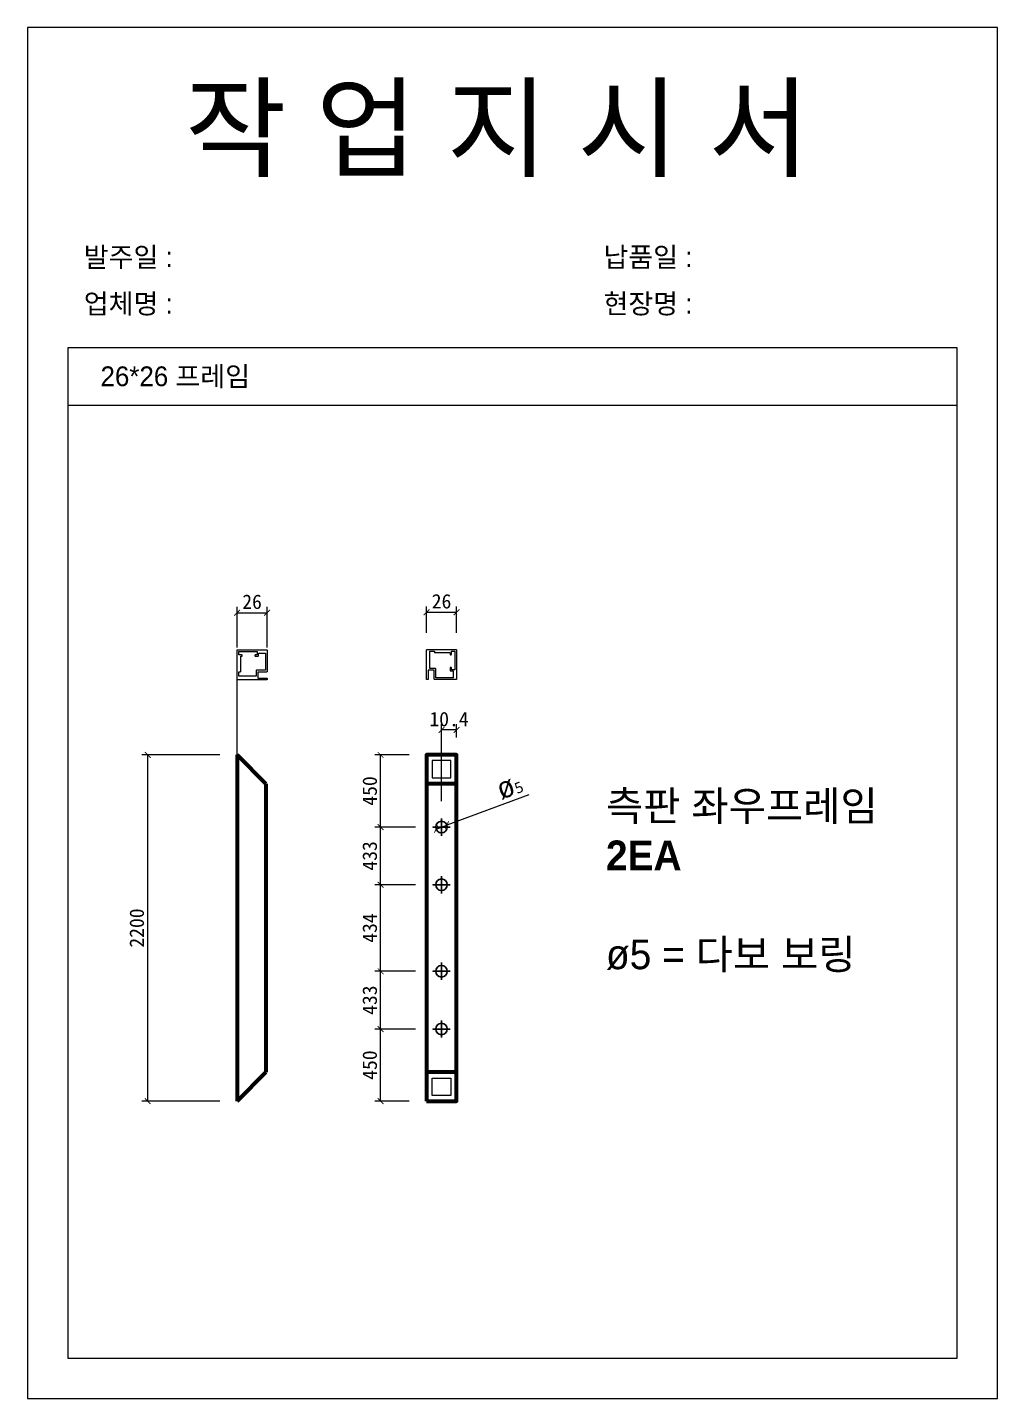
# Model space of a CAD drawing. Header units: millimetres. Extents: x -44117 to 256353, y -2095463 to 65325.
# Drawn here: x 26672 to 28352, y -2774 to -398 of the extents above; entities that cross this region are included whole.
import ezdxf

# ---------------------------------------------------------------- set-up
doc = ezdxf.new("R2010")
doc.units = ezdxf.units.MM
doc.header["$LTSCALE"] = 10
doc.layers.add('Layer1', color=7, linetype='Continuous', lineweight=70)
doc.dimstyles.new('ISO-25', dxfattribs={"dimtxt": 2.5, "dimasz": 2.5, "dimexe": 1, "dimexo": 1, "dimtad": 1, "dimtxsty": 'Standard', "dimblk": 'ARCHTICK', "dimcen": 2.5, "dimadec": 0, "dimazin": 0, "dimtfac": 1, "dimtmove": 0, "dimatfit": 3, "dimfxl": 0, "dimarcsym": 0})

# ---------------------------------------------------------------- blocks, each defined once
blk = doc.blocks.new('_ArchTick')
at = {"color": 0, "linetype": 'ByBlock', "const_width": 0.15}
blk.add_lwpolyline([(-0.5, -0.5), (0.5, 0.5)], dxfattribs=at)
blk = doc.blocks.new('*D568')
at = {"color": 0, "lineweight": -2}
for p, q in [((27005.5, -1659.1), (26870.8, -1659.1)), ((26880.8, -2259.1), (26880.8, -1659.1)), ((27005.5, -2259.1), (26870.8, -2259.1))]:
    blk.add_line(p, q, dxfattribs=at)
at = {"layer": 'Defpoints', "color": 0}
for p in [(26880.8, -1659.1), (27035.5, -1659.1), (27035.5, -2259.1)]:
    blk.add_point(p, dxfattribs=at)
at = {"color": 0, "lineweight": -2, "xscale": 10, "yscale": 10, "zscale": 10}
for p, rotation in [((26880.8, -1659.1), 90), ((26880.8, -2259.1), 270)]:
    blk.add_blockref('_ArchTick', p, dxfattribs=dict(at, rotation=rotation))
at = {"color": 0, "insert": (26862, -1959.1), "char_height": 25, "attachment_point": 5, "rotation": 90}
blk.add_mtext('2200', dxfattribs=at)
blk = doc.blocks.new('*D569')
at = {"color": 0, "lineweight": -2}
for p, q in [((27344.6, -2134.1), (27274.1, -2134.1)), ((27284.1, -2259.1), (27284.1, -2134.1)), ((27333.6, -2259.1), (27274.1, -2259.1))]:
    blk.add_line(p, q, dxfattribs=at)
at = {"layer": 'Defpoints', "color": 0}
for p in [(27284.1, -2134.1), (27374.6, -2134.1), (27363.6, -2259.1)]:
    blk.add_point(p, dxfattribs=at)
at = {"color": 0, "lineweight": -2, "xscale": 10, "yscale": 10, "zscale": 10}
for p, rotation in [((27284.1, -2134.1), 90), ((27284.1, -2259.1), 270)]:
    blk.add_blockref('_ArchTick', p, dxfattribs=dict(at, rotation=rotation))
at = {"color": 0, "insert": (27265.4, -2196.6), "char_height": 25, "attachment_point": 5, "rotation": 90}
blk.add_mtext('450', dxfattribs=at)
blk = doc.blocks.new('*D570')
at = {"color": 0, "lineweight": -2}
for p, q in [((27344.6, -2034.1), (27274.1, -2034.1)), ((27284.1, -2134.1), (27284.1, -2034.1)), ((27344.6, -2134.1), (27274.1, -2134.1))]:
    blk.add_line(p, q, dxfattribs=at)
at = {"layer": 'Defpoints', "color": 0}
for p in [(27284.1, -2034.1), (27374.6, -2034.1), (27374.6, -2134.1)]:
    blk.add_point(p, dxfattribs=at)
at = {"color": 0, "lineweight": -2, "xscale": 10, "yscale": 10, "zscale": 10}
for p, rotation in [((27284.1, -2034.1), 90), ((27284.1, -2134.1), 270)]:
    blk.add_blockref('_ArchTick', p, dxfattribs=dict(at, rotation=rotation))
at = {"color": 0, "insert": (27265.4, -2084.1), "char_height": 25, "attachment_point": 5, "rotation": 90}
blk.add_mtext('433', dxfattribs=at)
blk = doc.blocks.new('*D571')
at = {"color": 0, "lineweight": -2}
for p, q in [((27344.6, -1884.1), (27274.1, -1884.1)), ((27284.1, -2034.1), (27284.1, -1884.1)), ((27344.6, -2034.1), (27274.1, -2034.1))]:
    blk.add_line(p, q, dxfattribs=at)
at = {"layer": 'Defpoints', "color": 0}
for p in [(27284.1, -1884.1), (27374.6, -1884.1), (27374.6, -2034.1)]:
    blk.add_point(p, dxfattribs=at)
at = {"color": 0, "lineweight": -2, "xscale": 10, "yscale": 10, "zscale": 10}
for p, rotation in [((27284.1, -1884.1), 90), ((27284.1, -2034.1), 270)]:
    blk.add_blockref('_ArchTick', p, dxfattribs=dict(at, rotation=rotation))
at = {"color": 0, "insert": (27265.4, -1959.1), "char_height": 25, "attachment_point": 5, "rotation": 90}
blk.add_mtext('434', dxfattribs=at)
blk = doc.blocks.new('*D572')
at = {"color": 0, "lineweight": -2}
for p, q in [((27344.6, -1784.1), (27274.1, -1784.1)), ((27284.1, -1884.1), (27284.1, -1784.1)), ((27344.6, -1884.1), (27274.1, -1884.1))]:
    blk.add_line(p, q, dxfattribs=at)
at = {"layer": 'Defpoints', "color": 0}
for p in [(27284.1, -1784.1), (27374.6, -1784.1), (27374.6, -1884.1)]:
    blk.add_point(p, dxfattribs=at)
at = {"color": 0, "lineweight": -2, "xscale": 10, "yscale": 10, "zscale": 10}
for p, rotation in [((27284.1, -1784.1), 90), ((27284.1, -1884.1), 270)]:
    blk.add_blockref('_ArchTick', p, dxfattribs=dict(at, rotation=rotation))
at = {"color": 0, "insert": (27265.4, -1834.1), "char_height": 25, "attachment_point": 5, "rotation": 90}
blk.add_mtext('433', dxfattribs=at)
blk = doc.blocks.new('*D573')
at = {"color": 0, "lineweight": -2}
for p, q in [((27333.6, -1659.1), (27274.1, -1659.1)), ((27284.1, -1784.1), (27284.1, -1659.1)), ((27344.6, -1784.1), (27274.1, -1784.1))]:
    blk.add_line(p, q, dxfattribs=at)
at = {"layer": 'Defpoints', "color": 0}
for p in [(27284.1, -1659.1), (27363.6, -1659.1), (27374.6, -1784.1)]:
    blk.add_point(p, dxfattribs=at)
at = {"color": 0, "lineweight": -2, "xscale": 10, "yscale": 10, "zscale": 10}
for p, rotation in [((27284.1, -1659.1), 90), ((27284.1, -1784.1), 270)]:
    blk.add_blockref('_ArchTick', p, dxfattribs=dict(at, rotation=rotation))
at = {"color": 0, "insert": (27265.4, -1721.6), "char_height": 25, "attachment_point": 5, "rotation": 90}
blk.add_mtext('450', dxfattribs=at)
blk = doc.blocks.new('*D574')
at = {"color": 0, "lineweight": -2}
for p, q in [((27540.9, -1728), (27399, -1780.6)), ((27380.2, -1787.6), (27399, -1780.6)), ((27380.2, -1787.6), (27380.2, -1787.6))]:
    blk.add_line(p, q, dxfattribs=at)
at = {"layer": 'Defpoints', "color": 0}
for p in [(27399, -1780.6), (27380.2, -1787.6)]:
    blk.add_point(p, dxfattribs=at)
at = {"color": 0, "lineweight": -2, "xscale": 10, "yscale": 10, "zscale": 10}
for p, rotation in [((27380.2, -1787.6), 20.35034544431216), ((27399, -1780.6), 200.3503454443122)]:
    blk.add_blockref('_ArchTick', p, dxfattribs=dict(at, rotation=rotation))
at = {"color": 0, "insert": (27507, -1712.8), "char_height": 25, "attachment_point": 5, "rotation": 20.3503}
blk.add_mtext('{\\fGulim|b0|i0|c129|p50;\\H1.4583x;ø\\fMalgun Gothic|b0|i0|c129|p50;\\H0.51429x;5}', dxfattribs=at)
blk = doc.blocks.new('*D576')
at = {"color": 0, "lineweight": -2}
for p, q in [((27035.5, -1472.9), (27035.5, -1402.7)), ((27035.5, -1412.7), (27087.5, -1412.7)), ((27087.5, -1472.9), (27087.5, -1402.7))]:
    blk.add_line(p, q, dxfattribs=at)
at = {"layer": 'Defpoints', "color": 0}
for p in [(27087.5, -1412.7), (27035.5, -1502.9), (27087.5, -1502.9)]:
    blk.add_point(p, dxfattribs=at)
at = {"color": 0, "lineweight": -2, "xscale": 10, "yscale": 10, "zscale": 10, "rotation": 180}
blk.add_blockref('_ArchTick', (27035.5, -1412.7), dxfattribs=at)
at = {"color": 0, "lineweight": -2, "xscale": 10, "yscale": 10, "zscale": 10}
blk.add_blockref('_ArchTick', (27087.5, -1412.7), dxfattribs=at)
at = {"color": 0, "insert": (27061.5, -1393.9), "char_height": 25, "attachment_point": 5}
blk.add_mtext('26', dxfattribs=at)
blk = doc.blocks.new('*D600')
at = {"color": 0, "lineweight": -2}
for p, q in [((27363.6, -1447.5), (27363.6, -1401.9)), ((27363.6, -1411.9), (27415.6, -1411.9)), ((27415.6, -1447.5), (27415.6, -1401.9))]:
    blk.add_line(p, q, dxfattribs=at)
at = {"layer": 'Defpoints', "color": 0}
for p in [(27415.6, -1411.9), (27363.6, -1477.5), (27415.6, -1477.5)]:
    blk.add_point(p, dxfattribs=at)
at = {"color": 0, "lineweight": -2, "xscale": 10, "yscale": 10, "zscale": 10, "rotation": 180}
blk.add_blockref('_ArchTick', (27363.6, -1411.9), dxfattribs=at)
at = {"color": 0, "lineweight": -2, "xscale": 10, "yscale": 10, "zscale": 10}
blk.add_blockref('_ArchTick', (27415.6, -1411.9), dxfattribs=at)
at = {"color": 0, "insert": (27389.6, -1393.1), "char_height": 25, "attachment_point": 5}
blk.add_mtext('26', dxfattribs=at)
blk = doc.blocks.new('*D609')
at = {"color": 0, "lineweight": -2}
for p, q in [((27389.6, -1739.1), (27389.6, -1605.9)), ((27415.6, -1629.1), (27415.6, -1605.9)), ((27415.6, -1615.9), (27389.6, -1615.9))]:
    blk.add_line(p, q, dxfattribs=at)
at = {"layer": 'Defpoints', "color": 0}
for p in [(27389.6, -1615.9), (27415.6, -1659.1), (27389.6, -1769.1)]:
    blk.add_point(p, dxfattribs=at)
at = {"color": 0, "lineweight": -2, "xscale": 10, "yscale": 10, "zscale": 10, "rotation": 180}
blk.add_blockref('_ArchTick', (27389.6, -1615.9), dxfattribs=at)
at = {"color": 0, "lineweight": -2, "xscale": 10, "yscale": 10, "zscale": 10}
blk.add_blockref('_ArchTick', (27415.6, -1615.9), dxfattribs=at)
at = {"color": 0, "insert": (27402.6, -1597.2), "char_height": 25, "attachment_point": 5}
blk.add_mtext('10.4', dxfattribs=at)

msp = doc.modelspace()

# ---------------------------------------------------------------- linework, layer by layer
for p, q in [((28282.49952, -953.65213), (26742.49952, -953.65213)), ((28282.49952, -1053.65213), (26742.49952, -1053.65213)), ((27038.5165, -1485.88968), (27038.5165, -1479.88968)), ((27038.5165, -1479.88968), (27070.5165, -1479.88968)), ((27043.9165, -1485.88968), (27038.5165, -1485.88968)), ((27041.5165, -1487.88968), (27043.9165, -1487.88968)), ((27041.5165, -1487.88968), (27041.5165, -1514.88968)), ((27044.5165, -1487.28968), (27044.5165, -1486.48968)), ((27066.5165, -1486.48968), (27066.5165, -1487.28968)), ((27070.5165, -1485.88968), (27067.1165, -1485.88968)), ((27067.1165, -1487.88968), (27071.9165, -1487.88968)), ((27070.5165, -1479.88968), (27070.5165, -1485.88968)), ((27072.5165, -1487.28968), (27072.5165, -1482.88968)), ((27072.5165, -1482.88968), (27084.5165, -1482.88968)), ((27084.5165, -1482.88968), (27084.5165, -1512.48968)), ((27369.60189, -1509.48968), (27369.60189, -1479.48968)), ((27369.60189, -1479.48968), (27377.60189, -1479.48968)), ((27377.60189, -1479.48968), (27377.60189, -1482.48968)), ((27404.60189, -1482.48968), (27377.60189, -1482.48968)), ((27404.60189, -1482.48968), (27404.60189, -1484.88968)), ((27405.20189, -1485.48968), (27406.00189, -1485.48968)), ((27406.60189, -1484.88968), (27406.60189, -1479.48968)), ((27406.60189, -1479.48968), (27412.60189, -1479.48968)), ((27412.60189, -1479.48968), (27412.60189, -1511.48968)), ((27038.5165, -1522.88968), (27038.5165, -1514.88968)), ((27038.5165, -1514.88968), (27041.5165, -1514.88968)), ((27068.5165, -1513.08968), (27068.5165, -1515.48968)), ((27068.5165, -1515.48968), (27068.5165, -1522.88968)), ((27068.5165, -1515.48968), (27068.5165, -1515.48968)), ((27071.5165, -1512.48968), (27069.1165, -1512.48968)), ((27084.5165, -1512.48968), (27071.5165, -1512.48968)), ((27377.00189, -1509.48968), (27369.60189, -1509.48968)), ((27379.40189, -1509.48968), (27377.00189, -1509.48968)), ((27377.00189, -1509.48968), (27377.00189, -1509.48968)), ((27380.00189, -1512.48968), (27380.00189, -1510.08968)), ((27380.00189, -1525.48968), (27380.00189, -1512.48968)), ((27404.60189, -1508.08968), (27404.60189, -1512.88968)), ((27406.00189, -1507.48968), (27405.20189, -1507.48968)), ((27405.20189, -1513.48968), (27409.60189, -1513.48968)), ((27406.60189, -1511.48968), (27406.60189, -1508.08968)), ((27412.60189, -1511.48968), (27406.60189, -1511.48968)), ((27409.60189, -1513.48968), (27409.60189, -1525.48968)), ((27035.5165, -1659.0728), (27035.5165, -1527.88968)), ((27068.5165, -1522.88968), (27038.5165, -1522.88968)), ((27409.60189, -1525.48968), (27380.00189, -1525.48968))]:
    msp.add_line(p, q)
at = {"lineweight": 30}
for p, q in [((27389.60189, -1769.0728), (27389.60189, -1799.0728)), ((27389.60189, -1869.0728), (27389.60189, -1899.0728)), ((27389.60189, -2019.0728), (27389.60189, -2049.0728)), ((27389.60189, -2119.0728), (27389.60189, -2149.0728))]:
    msp.add_line(p, q, dxfattribs=at)
for points in [[(26672.49952, -2774.48241), (28352.49952, -2774.48241), (28352.49952, -398.48241), (26672.49952, -398.48241)], [(27405.60189, -1669.0728), (27373.60189, -1669.0728), (27373.60189, -1699.0728), (27405.60189, -1699.0728)], [(27405.60189, -2249.0728), (27373.60189, -2249.0728), (27373.60189, -2219.0728), (27405.60189, -2219.0728)]]:
    msp.add_lwpolyline(points, close=True)
msp.add_lwpolyline([(26742.49952, -953.65213), (26742.49952, -2704.48241), (28282.49952, -2704.48241), (28282.49952, -953.65213)])
for points in [[(27086.9165, -1525.88942, -0.4142135624), (27087.5165, -1526.48942), (27087.5165, -1528.28968, -0.4142135624), (27086.9165, -1528.88968), (27036.5165, -1528.88968, -0.4142135624), (27035.5165, -1527.88968), (27035.5165, -1477.88968, -0.4142135624), (27036.5165, -1476.88968), (27086.5165, -1476.88968, -0.4142135624), (27087.5165, -1477.88968), (27087.5165, -1514.48968, -0.4142135624), (27086.5165, -1515.48968), (27071.5165, -1515.48968), (27071.5165, -1525.88968), (27086.9165, -1525.88968)], [(27366.60215, -1527.88968, -0.4142135624), (27366.00215, -1528.48968), (27364.20189, -1528.48968, -0.4142135624), (27363.60189, -1527.88968), (27363.60189, -1477.48968, -0.4142135624), (27364.60189, -1476.48968), (27414.60189, -1476.48968, -0.4142135624), (27415.60189, -1477.48968), (27415.60189, -1527.48968, -0.4142135624), (27414.60189, -1528.48968), (27378.00189, -1528.48968, -0.4142135624), (27377.00189, -1527.48968), (27377.00189, -1512.48968), (27366.60189, -1512.48968), (27366.60189, -1527.88968)]]:
    msp.add_lwpolyline(points, format="xyb")
for points in [[(27404.60189, -1784.0728), (27374.60189, -1784.0728)], [(27404.60189, -1884.0728), (27374.60189, -1884.0728)], [(27404.60189, -2034.0728), (27374.60189, -2034.0728)], [(27404.60189, -2134.0728), (27374.60189, -2134.0728)]]:
    msp.add_lwpolyline(points, close=True, dxfattribs=at)
for centre in [(27389.60189, -1784.0728), (27389.60189, -1884.0728), (27389.60189, -2034.0728), (27389.60189, -2134.0728)]:
    msp.add_circle(centre, 10, dxfattribs=at)
for centre, start, end in [((27043.9165, -1486.48968), 360, 90), ((27043.9165, -1487.28968), 270, 0), ((27067.1165, -1486.48968), 90, 180), ((27067.1165, -1487.28968), 180, 270), ((27071.9165, -1487.28968), 270, 0), ((27405.20189, -1484.88968), 180, 270), ((27406.00189, -1484.88968), 270, 0), ((27069.1165, -1513.08968), 90, 180), ((27379.40189, -1510.08968), 360, 90), ((27405.20189, -1508.08968), 90, 180), ((27405.20189, -1512.88968), 180, 270), ((27406.00189, -1508.08968), 360, 90)]:
    msp.add_arc(centre, 0.6, start, end)
at = {"layer": 'Layer1'}
for p, q in [((27085.5165, -1709.0728), (27035.5165, -1659.0728)), ((27415.60189, -1709.0728), (27363.60189, -1709.0728)), ((27085.5165, -2209.0728), (27035.5165, -2259.0728)), ((27415.60189, -2209.0728), (27363.60189, -2209.0728))]:
    msp.add_line(p, q, dxfattribs=at)
for points in [[(27035.5165, -1659.0728), (27035.5165, -2259.0728)], [(27085.5165, -1709.0728), (27085.5165, -2209.0728)]]:
    msp.add_lwpolyline(points, dxfattribs=at)
msp.add_lwpolyline([(27363.60189, -2259.0728), (27415.60189, -2259.0728), (27415.60189, -1659.0728), (27363.60189, -1659.0728)], close=True, dxfattribs=at)

# ---------------------------------------------------------------- texts
at = {"attachment_point": 1}
for s, heights, insert, char_height in [('{\\fGulim|b0|i0|c129|p50;작 업 지 시 서}', [-155.84554], (26945.30613, -502.64492), 140), ('{\\fGulim|b0|i0|c129|p50;발주일 :}', [-38.18216], (26770.09677, -779.36534), 34.3), ('{\\fGulim|b0|i0|c129|p50;납품일 :}', [-37.67976], (27670.07475, -779.36534), 34.3), ('{\\fGulim|b0|i0|c129|p50;업체명 : }', [-38.2735], (26770.09677, -860.02152), 34.3), ('{\\fGulim|b0|i0|c129|p50;현장명 : }', [-38.2735], (27670.07475, -860.02152), 34.3), ('{\\fGulim|b0|i0|c129|p50;26*26 프레임}', [-38.22783], (26799.05936, -985.8901), 34.3), ('{\\fGulim|b1|i0|c129|p50;측판 좌우프레임\\P2EA\\P\\P\\fGulim|b0|i0|c129|p50;\\H1x;ø5 = 다보 보링}', [-317.65832], (27674.37059, -1721.67252), 51.45)]:
    msp.add_mtext_dynamic_manual_height_columns(s, width=3307.3198183, gutter_width=12.5, heights=heights, dxfattribs=dict(at, insert=insert, char_height=char_height))

# ---------------------------------------------------------------- dimensions: what is measured, and where the dimension line sits
for base, p1, p2, text, picture, middle in [((27087.5165, -1412.67424), (27035.5165, -1502.88968), (27087.5165, -1502.88968), '26', '*D576', (27061.5165, -1412.67424)), ((27415.60189, -1411.85121), (27363.60189, -1477.48968), (27415.60189, -1477.48968), '26', '*D600', (27389.60189, -1411.85121)), ((27389.60189, -1615.91618), (27415.60189, -1659.0728), (27389.60189, -1769.0728), '10.4', '*D609', (27402.60189, -1615.91618))]:
    dim = msp.add_linear_dim(base=base, p1=p1, p2=p2, text=text, dimstyle='ISO-25', override={"dimscale": 10, "dimasz": 1, "dimexo": 3})
    dim.commit()
    dim.dimension.update_dxf_attribs({"geometry": picture, "text_midpoint": middle, "dimtype": 160})
for base, p1, p2, text, picture, middle in [((26880.77673, -1659.0728), (27035.5165, -2259.0728), (27035.5165, -1659.0728), '2200', '*D568', (26862.02673, -1959.0728)), ((27284.11446, -1659.0728), (27374.60189, -1784.0728), (27363.60189, -1659.0728), '450', '*D573', (27265.36446, -1721.5728)), ((27284.11446, -1784.0728), (27374.60189, -1884.0728), (27374.60189, -1784.0728), '433', '*D572', (27265.36446, -1834.0728)), ((27284.11446, -1884.0728), (27374.60189, -2034.0728), (27374.60189, -1884.0728), '434', '*D571', (27265.36446, -1959.0728)), ((27284.11446, -2034.0728), (27374.60189, -2134.0728), (27374.60189, -2034.0728), '433', '*D570', (27265.36446, -2084.0728)), ((27284.11446, -2134.0728), (27363.60189, -2259.0728), (27374.60189, -2134.0728), '450', '*D569', (27265.36446, -2196.5728))]:
    dim = msp.add_linear_dim(base=base, p1=p1, p2=p2, angle=90, text=text, dimstyle='ISO-25', override={"dimscale": 10, "dimasz": 1, "dimexo": 3})
    dim.commit()
    dim.dimension.update_dxf_attribs({"geometry": picture, "text_midpoint": middle})
dim = msp.add_diameter_dim_2p(p1=(27380.22606, -1787.5504), p2=(27398.97773, -1780.5952), text='{\\fGulim|b0|i0|c129|p50;\\H1.4583x;ø\\fMalgun Gothic|b0|i0|c129|p50;\\H0.51429x;5}', dimstyle='ISO-25', override={"dimscale": 10, "dimasz": 1, "dimexo": 3})
dim.commit()
dim.dimension.update_dxf_attribs({"geometry": '*D574', "text_midpoint": (27516.03585, -1737.17712), "dimtype": 163})

doc.saveas('drawing.dxf')
